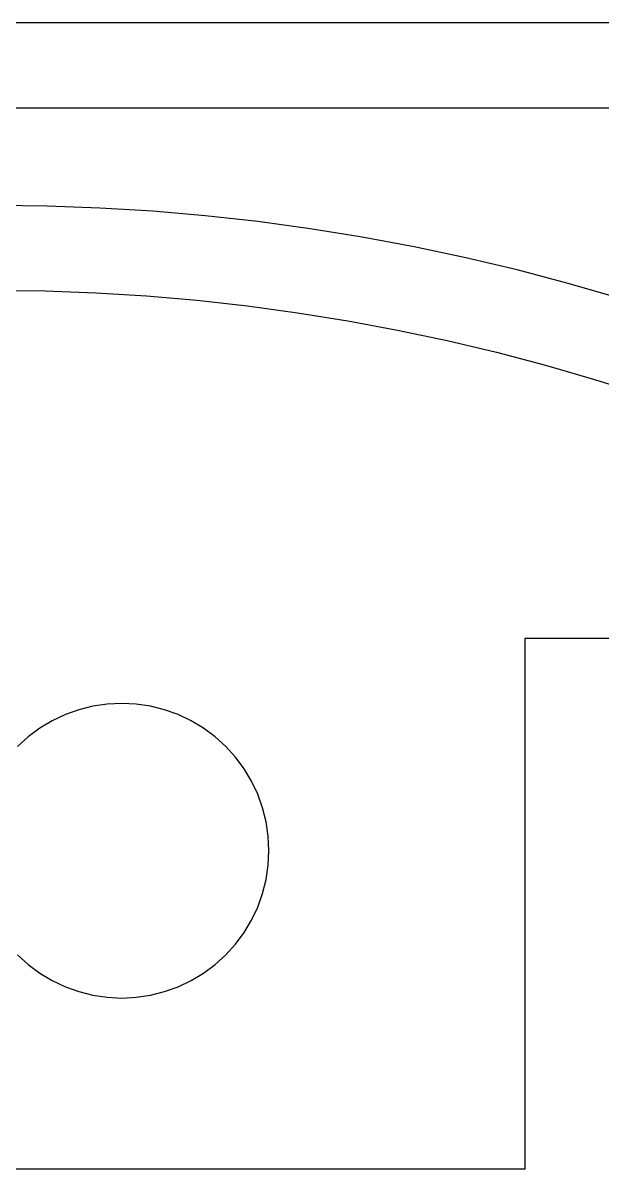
# Model space of a CAD drawing. Extents: x -10 to 91, y -24 to 82.
# Drawn here: x 41.17 to 54.82, y 55 to 82 of the extents above; entities that cross this region are included whole.
import ezdxf

# ---------------------------------------------------------------- set-up
doc = ezdxf.new("R2010")
doc.units = 0

msp = doc.modelspace()

# ---------------------------------------------------------------- linework, layer by layer
for p, q in [((81, 82), (0, 82)), ((0, 80), (81, 80)), ((41.7442, 77.6847), (40.5, 77.7)), ((42.9877, 77.6389), (41.7442, 77.6847)), ((44.2297, 77.5626), (42.9877, 77.6389)), ((45.4695, 77.4559), (44.2297, 77.5626)), ((46.7062, 77.3187), (45.4695, 77.4559)), ((47.9392, 77.1512), (46.7062, 77.3187)), ((49.1678, 76.9536), (47.9392, 77.1512)), ((50.3911, 76.7258), (49.1678, 76.9536)), ((51.6084, 76.4681), (50.3911, 76.7258)), ((52.8191, 76.1806), (51.6084, 76.4681)), ((54.0223, 75.8634), (52.8191, 76.1806)), ((40.5, 75.7), (41.6951, 75.6853)), ((41.6951, 75.6853), (42.8896, 75.6413)), ((42.8896, 75.6413), (44.0826, 75.568)), ((55.2174, 75.5169), (54.0223, 75.8634)), ((44.0826, 75.568), (45.2734, 75.4655)), ((45.2734, 75.4655), (46.4614, 75.3338)), ((46.4614, 75.3338), (47.6458, 75.1729)), ((47.6458, 75.1729), (48.8258, 74.983)), ((48.8258, 74.983), (50.0009, 74.7642)), ((50.0009, 74.7642), (51.1702, 74.5167)), ((51.1702, 74.5167), (52.3331, 74.2405)), ((52.3331, 74.2405), (53.4889, 73.9359)), ((53.4889, 73.9359), (54.6369, 73.603)), ((54.6369, 73.603), (55.7763, 73.242)), ((55, 67.5), (53, 67.5)), ((53, 67.5), (53, 55)), ((42.823, 65.9033), (42.4927, 65.8206)), ((43.1599, 65.9533), (42.823, 65.9033)), ((43.5, 65.97), (43.1599, 65.9533)), ((43.8401, 65.9533), (43.5, 65.97)), ((44.177, 65.9033), (43.8401, 65.9533)), ((44.5073, 65.8206), (44.177, 65.9033)), ((42.1721, 65.7059), (41.8642, 65.5603)), ((42.4927, 65.8206), (42.1721, 65.7059)), ((44.8279, 65.7059), (44.5073, 65.8206)), ((45.1357, 65.5603), (44.8279, 65.7059)), ((41.5722, 65.3852), (41.2986, 65.1823)), ((41.8642, 65.5603), (41.5722, 65.3852)), ((45.4278, 65.3852), (45.1357, 65.5603)), ((45.7013, 65.1823), (45.4278, 65.3852)), ((41.2986, 65.1823), (41.0463, 64.9537)), ((45.9537, 64.9537), (45.7013, 65.1823)), ((46.1823, 64.7013), (45.9537, 64.9537)), ((46.3852, 64.4278), (46.1823, 64.7013)), ((46.5603, 64.1357), (46.3852, 64.4278)), ((46.7059, 63.8279), (46.5603, 64.1357)), ((46.8206, 63.5073), (46.7059, 63.8279)), ((46.9033, 63.177), (46.8206, 63.5073)), ((46.9533, 62.8401), (46.9033, 63.177)), ((46.97, 62.5), (46.9533, 62.8401)), ((46.9533, 62.1599), (46.97, 62.5)), ((46.9033, 61.823), (46.9533, 62.1599)), ((46.8206, 61.4927), (46.9033, 61.823)), ((46.7059, 61.1721), (46.8206, 61.4927)), ((46.5603, 60.8643), (46.7059, 61.1721)), ((46.3852, 60.5722), (46.5603, 60.8643)), ((46.1823, 60.2987), (46.3852, 60.5722)), ((45.9537, 60.0463), (46.1823, 60.2987)), ((41.0463, 60.0463), (41.2986, 59.8177)), ((45.7013, 59.8177), (45.9537, 60.0463)), ((41.2986, 59.8177), (41.5722, 59.6148)), ((45.4278, 59.6148), (45.7013, 59.8177)), ((41.5722, 59.6148), (41.8642, 59.4397)), ((41.8642, 59.4397), (42.1721, 59.2941)), ((44.8279, 59.2941), (45.1357, 59.4397)), ((45.1357, 59.4397), (45.4278, 59.6148)), ((42.1721, 59.2941), (42.4927, 59.1794)), ((42.4927, 59.1794), (42.823, 59.0967)), ((44.177, 59.0967), (44.5073, 59.1794)), ((44.5073, 59.1794), (44.8279, 59.2941)), ((42.823, 59.0967), (43.1599, 59.0467)), ((43.1599, 59.0467), (43.5, 59.03)), ((43.5, 59.03), (43.8401, 59.0467)), ((43.8401, 59.0467), (44.177, 59.0967)), ((53, 55), (37.6245, 55))]:
    msp.add_line(p, q)

doc.saveas('drawing.dxf')
